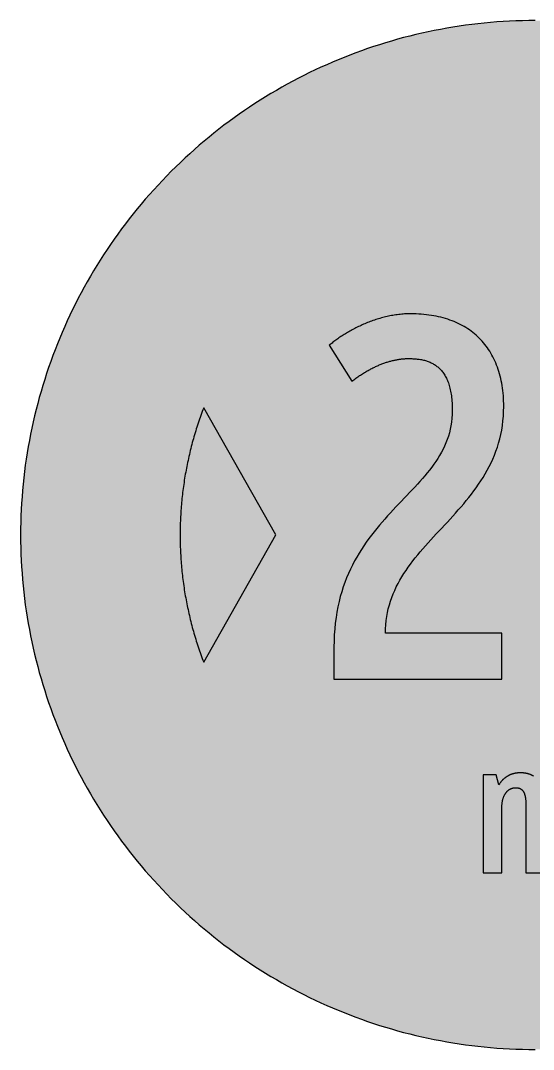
# Model space of a CAD drawing. Header units: millimetres. Extents: x 0 to 212, y 0 to 212.
# Drawn here: x 0.1 to 105.5, y 0.1 to 211.7 of the extents above; entities that cross this region are included whole.
import ezdxf

# ---------------------------------------------------------------- set-up
doc = ezdxf.new("R2010")
doc.units = ezdxf.units.MM

msp = doc.modelspace()

# ---------------------------------------------------------------- hatches: boundary and pattern name
for color, points in [(254, [(211.7189, 105.8869), (211.709, 107.2007), (211.6861, 108.5139), (211.6455, 109.8245), (211.5871, 111.1326), (211.5134, 112.4407), (211.4245, 113.7437), (211.3204, 115.0468), (211.201, 116.3447), (211.0638, 117.6426), (210.9114, 118.9355), (210.7413, 120.2258), (210.5584, 121.5136), (210.3577, 122.7988), (210.1418, 124.079), (209.9107, 125.3566), (209.6643, 126.6292), (209.4027, 127.8992), (209.1258, 129.1641), (208.8337, 130.4239), (208.5264, 131.6812), (208.2038, 132.936), (207.866, 134.1831), (207.5104, 135.4277), (207.1421, 136.6647), (206.7611, 137.8991), (206.3623, 139.1285), (205.9483, 140.3502), (205.5216, 141.5694), (205.0771, 142.781), (204.6199, 143.9901), (204.1474, 145.1915), (203.6623, 146.3853), (203.1619, 147.574), (202.6463, 148.7576), (202.1154, 149.9362), (201.5693, 151.1046), (201.0105, 152.2705), (200.439, 153.4262), (199.8523, 154.5768), (199.2503, 155.7198), (198.6356, 156.8577), (198.0057, 157.9855), (197.3605, 159.1081), (196.7052, 160.2232), (196.0321, 161.3281), (195.3489, 162.4279), (194.6504, 163.5176), (193.9366, 164.6022), (193.2102, 165.6766), (192.471, 166.7434), (191.7167, 167.8), (190.9521, 168.849), (190.1698, 169.8904), (189.3773, 170.9217), (188.5696, 171.9428), (187.7517, 172.9562), (186.9161, 173.9621), (186.0702, 174.9552), (185.2117, 175.9407), (184.338, 176.9161), (183.454, 177.8838), (182.5549, 178.8389), (181.643, 179.7837), (180.721, 180.7185), (179.7837, 181.643), (178.8389, 182.5549), (177.8838, 183.454), (176.9161, 184.338), (175.9407, 185.2117), (174.9552, 186.0702), (173.9621, 186.9161), (172.9562, 187.7492), (171.9428, 188.5696), (170.9217, 189.3773), (169.8904, 190.1698), (168.849, 190.9496), (167.8, 191.7167), (166.7408, 192.471), (165.6766, 193.2102), (164.6022, 193.9366), (163.5176, 194.6504), (162.4279, 195.3489), (161.3281, 196.0321), (160.2232, 196.7052), (159.1081, 197.3631), (157.9855, 198.0057), (156.8577, 198.6356), (155.7198, 199.2503), (154.5768, 199.8523), (153.4262, 200.439), (152.2705, 201.0131), (151.1046, 201.5719), (149.9362, 202.1154), (148.7576, 202.6463), (147.574, 203.1619), (146.3853, 203.6623), (145.1889, 204.15), (143.9875, 204.6199), (142.781, 205.0796), (141.5694, 205.5216), (140.3502, 205.9483), (139.1285, 206.3623), (137.8991, 206.7611), (136.6647, 207.1446), (135.4252, 207.5129), (134.1831, 207.866), (132.9334, 208.2038), (131.6812, 208.5264), (130.4239, 208.8337), (129.1641, 209.1284), (127.8966, 209.4052), (126.6292, 209.6668), (125.3541, 209.9132), (124.0765, 210.1444), (122.7963, 210.3603), (121.5136, 210.5584), (120.2258, 210.7438), (118.9355, 210.9114), (117.6401, 211.0638), (116.3447, 211.201), (115.0468, 211.3229), (113.7437, 211.4271), (112.4382, 211.516), (111.1326, 211.5896), (109.8245, 211.6455), (108.5113, 211.6861), (107.1982, 211.7115), (105.885, 211.7192), (104.5693, 211.7115), (103.2561, 211.6861), (101.9454, 211.6455), (100.6373, 211.5896), (99.3292, 211.516), (98.0262, 211.4271), (96.7232, 211.3229), (95.4253, 211.201), (94.1273, 211.0638), (92.8345, 210.9114), (91.5441, 210.7438), (90.2564, 210.5584), (88.9711, 210.3603), (87.691, 210.1444), (86.4133, 209.9132), (85.1408, 209.6668), (83.8708, 209.4052), (82.6059, 209.1284), (81.346, 208.8337), (80.0887, 208.5264), (78.834, 208.2038), (77.5868, 207.866), (76.3422, 207.5129), (75.1053, 207.1446), (73.8708, 206.7611), (72.6415, 206.3623), (71.4197, 205.9483), (70.2005, 205.5216), (68.9889, 205.0796), (67.7799, 204.6199), (66.5785, 204.15), (65.3847, 203.6623), (64.196, 203.1619), (63.0123, 202.6463), (61.8338, 202.1154), (60.6628, 201.5719), (59.4995, 201.0131), (58.3438, 200.439), (57.1932, 199.8523), (56.0502, 199.2503), (54.9123, 198.6356), (53.7845, 198.0057), (52.6618, 197.3631), (51.5468, 196.7052), (50.4419, 196.0321), (49.342, 195.3489), (48.2524, 194.6504), (47.1678, 193.9366), (46.0934, 193.2102), (45.0266, 192.471), (43.9699, 191.7167), (42.9209, 190.9496), (41.8795, 190.1698), (40.8483, 189.3773), (39.8272, 188.5696), (38.8137, 187.7492), (37.8079, 186.9161), (36.8148, 186.0702), (35.8292, 185.2117), (34.8539, 184.338), (33.8861, 183.454), (32.9311, 182.5549), (31.9862, 181.643), (31.049, 180.7185), (30.1269, 179.7837), (29.2151, 178.8389), (28.3159, 177.8838), (27.432, 176.9161), (26.5582, 175.9407), (25.6997, 174.9552), (24.8539, 173.9621), (24.0208, 172.9562), (23.2004, 171.9428), (22.3926, 170.9217), (21.6002, 169.8904), (20.8204, 168.849), (20.0533, 167.8), (19.2989, 166.7434), (18.5598, 165.6766), (17.8333, 164.6022), (17.1196, 163.5176), (16.4211, 162.4279), (15.7378, 161.3281), (15.0647, 160.2232), (14.4069, 159.1081), (13.7643, 157.9855), (13.1343, 156.8577), (12.5197, 155.7198), (11.9177, 154.5768), (11.3309, 153.4262), (10.7569, 152.2705), (10.1981, 151.1046), (9.6545, 149.9362), (9.1237, 148.7576), (8.6081, 147.574), (8.1077, 146.3853), (7.62, 145.1915), (7.1501, 143.9901), (6.6904, 142.781), (6.2484, 141.5694), (5.8217, 140.3502), (5.4077, 139.1285), (5.0089, 137.8991), (4.6253, 136.6647), (4.257, 135.4277), (3.904, 134.1831), (3.5662, 132.936), (3.2436, 131.6812), (2.9362, 130.4239), (2.6416, 129.1641), (2.3647, 127.8992), (2.1031, 126.6292), (1.8567, 125.3566), (1.6256, 124.079), (1.4097, 122.7988), (1.2116, 121.5136), (1.0262, 120.2258), (0.8585, 118.9355), (0.7061, 117.6426), (0.569, 116.3447), (0.447, 115.0468), (0.3429, 113.7437), (0.254, 112.4407), (0.1803, 111.1326), (0.1245, 109.8245), (0.0838, 108.5139), (0.0584, 107.2007), (0.0508, 105.885), (0.0584, 104.5718), (0.0838, 103.2586), (0.1245, 101.9454), (0.1803, 100.6373), (0.254, 99.3318), (0.3429, 98.0262), (0.447, 96.7232), (0.569, 95.4253), (0.7061, 94.1299), (0.8585, 92.8345), (1.0262, 91.5441), (1.2116, 90.2564), (1.4097, 88.9737), (1.6256, 87.6935), (1.8567, 86.4159), (2.1031, 85.1408), (2.3647, 83.8733), (2.6416, 82.6059), (2.9362, 81.346), (3.2436, 80.0887), (3.5662, 78.8365), (3.904, 77.5868), (4.257, 76.3448), (4.6253, 75.1053), (5.0089, 73.8708), (5.4077, 72.6415), (5.8217, 71.4197), (6.2484, 70.2005), (6.6904, 68.9889), (7.1501, 67.7824), (7.62, 66.581), (8.1077, 65.3847), (8.6081, 64.196), (9.1237, 63.0123), (9.6545, 61.8338), (10.1981, 60.6654), (10.7569, 59.4995), (11.3309, 58.3438), (11.9177, 57.1932), (12.5197, 56.0502), (13.1343, 54.9123), (13.7643, 53.7845), (14.4069, 52.6618), (15.0647, 51.5468), (15.7378, 50.4419), (16.4211, 49.342), (17.1196, 48.2524), (17.8333, 47.1678), (18.5598, 46.0934), (19.2989, 45.0291), (20.0533, 43.9699), (20.8204, 42.9209), (21.6002, 41.8795), (22.3926, 40.8483), (23.2004, 39.8272), (24.0208, 38.8137), (24.8539, 37.8079), (25.6997, 36.8148), (26.5582, 35.8292), (27.432, 34.8539), (28.3159, 33.8861), (29.2151, 32.9311), (30.1269, 31.9862), (31.049, 31.049), (31.9862, 30.1269), (32.9311, 29.2151), (33.8861, 28.3159), (34.8539, 27.432), (35.8292, 26.5582), (36.8148, 25.6997), (37.8079, 24.8539), (38.8137, 24.0182), (39.8272, 23.2004), (40.8483, 22.3926), (41.8795, 21.6002), (42.9209, 20.8178), (43.9699, 20.0533), (45.0266, 19.2989), (46.0934, 18.5598), (47.1678, 17.8333), (48.2524, 17.1196), (49.342, 16.4211), (50.4419, 15.7378), (51.5468, 15.0647), (52.6618, 14.4094), (53.7845, 13.7643), (54.9123, 13.1343), (56.0502, 12.5197), (57.1932, 11.9177), (58.3438, 11.3309), (59.4995, 10.7594), (60.6628, 10.2006), (61.8338, 9.6545), (63.0123, 9.1237), (64.196, 8.6081), (65.3847, 8.1077), (66.5785, 7.6225), (67.7799, 7.1501), (68.9889, 6.6929), (70.2005, 6.2484), (71.4197, 5.8217), (72.6415, 5.4077), (73.8708, 5.0089), (75.1053, 4.6279), (76.3422, 4.2596), (77.5868, 3.904), (78.834, 3.5662), (80.0887, 3.2436), (81.346, 2.9362), (82.6059, 2.6441), (83.8708, 2.3673), (85.1408, 2.1057), (86.4133, 1.8593), (87.691, 1.6281), (88.9711, 1.4122), (90.2564, 1.2116), (91.5441, 1.0287), (92.8345, 0.8585), (94.1273, 0.7061), (95.4253, 0.569), (96.7232, 0.4496), (98.0262, 0.3454), (99.3292, 0.2565), (100.6373, 0.1829), (101.9454, 0.1245), (103.2561, 0.0838), (104.5693, 0.061), (105.885, 0.0533), (107.1982, 0.061), (108.5113, 0.0838), (109.8245, 0.1245), (111.1326, 0.1829), (112.4382, 0.2565), (113.7437, 0.3454), (115.0468, 0.4496), (116.3447, 0.569), (117.6401, 0.7061), (118.9355, 0.8585), (120.2258, 1.0287), (121.5136, 1.2116), (122.7963, 1.4122), (124.0765, 1.6281), (125.3541, 1.8593), (126.6292, 2.1057), (127.8966, 2.3673), (129.1641, 2.6441), (130.4239, 2.9362), (131.6812, 3.2436), (132.9334, 3.5662), (134.1831, 3.904), (135.4252, 4.2596), (136.6647, 4.6279), (137.8991, 5.0089), (139.1285, 5.4077), (140.3502, 5.8217), (141.5694, 6.2484), (142.781, 6.6929), (143.9875, 7.1501), (145.1889, 7.6225), (146.3853, 8.1077), (147.574, 8.6081), (148.7576, 9.1237), (149.9362, 9.6545), (151.1046, 10.2006), (152.2705, 10.7594), (153.4262, 11.3309), (154.5768, 11.9177), (155.7198, 12.5197), (156.8577, 13.1343), (157.9855, 13.7643), (159.1081, 14.4094), (160.2232, 15.0647), (161.3281, 15.7378), (162.4279, 16.4211), (163.5176, 17.1196), (164.6022, 17.8333), (165.6766, 18.5598), (166.7408, 19.2989), (167.8, 20.0533), (168.849, 20.8178), (169.8904, 21.6002), (170.9217, 22.3926), (171.9428, 23.2004), (172.9562, 24.0182), (173.9621, 24.8539), (174.9552, 25.6997), (175.9407, 26.5582), (176.9161, 27.432), (177.8838, 28.3159), (178.8389, 29.2151), (179.7837, 30.1269), (180.721, 31.049), (181.643, 31.9862), (182.5549, 32.9311), (183.454, 33.8861), (184.338, 34.8539), (185.2117, 35.8292), (186.0702, 36.8148), (186.9161, 37.8079), (187.7517, 38.8137), (188.5696, 39.8272), (189.3773, 40.8483), (190.1698, 41.8795), (190.9521, 42.9209), (191.7167, 43.9699), (192.471, 45.0291), (193.2102, 46.0934), (193.9366, 47.1678), (194.6504, 48.2524), (195.3489, 49.342), (196.0321, 50.4419), (196.7052, 51.5468), (197.3605, 52.6618), (198.0057, 53.7845), (198.6356, 54.9123), (199.2503, 56.0502), (199.8523, 57.1932), (200.439, 58.3438), (201.0105, 59.4995), (201.5693, 60.6654), (202.1154, 61.8338), (202.6463, 63.0123), (203.1619, 64.196), (203.6623, 65.3847), (204.1474, 66.581), (204.6199, 67.7824), (205.0771, 68.9889), (205.5216, 70.2005), (205.9483, 71.4197), (206.3623, 72.6415), (206.7611, 73.8708), (207.1421, 75.1053), (207.5104, 76.3448), (207.866, 77.5868), (208.2038, 78.8365), (208.5264, 80.0887), (208.8337, 81.346), (209.1258, 82.6059), (209.4027, 83.8733), (209.6643, 85.1408), (209.9107, 86.4159), (210.1418, 87.6935), (210.3577, 88.9737), (210.5584, 90.2564), (210.7413, 91.5441), (210.9114, 92.8345), (211.0638, 94.1299), (211.201, 95.4253), (211.3204, 96.7232), (211.4245, 98.0262), (211.5134, 99.3318), (211.5871, 100.6373), (211.6455, 101.9454), (211.6861, 103.2586), (211.709, 104.5718), (211.7166, 105.885)]), (59, [(79.852, 142.1857), (80.0786, 142.1841), (80.3046, 142.179), (80.5307, 142.1714), (80.7542, 142.1613), (80.9752, 142.1486), (81.1962, 142.1333), (81.4172, 142.113), (81.6356, 142.0901), (81.8515, 142.0622), (82.0649, 142.0317), (82.2782, 141.9987), (82.489, 141.9606), (82.6973, 141.9174), (82.9031, 141.8717), (83.1063, 141.8209), (83.3095, 141.765), (83.5101, 141.7041), (83.7057, 141.6406), (83.9013, 141.5694), (84.0943, 141.4958), (84.2823, 141.417), (84.4702, 141.3307), (84.6557, 141.2418), (84.836, 141.1453), (85.0138, 141.0462), (85.1891, 140.9395), (85.3618, 140.8278), (85.532, 140.7084), (85.6971, 140.5839), (85.8596, 140.4544), (86.0171, 140.3172), (86.1746, 140.175), (86.3244, 140.0251), (86.4743, 139.8676), (86.6191, 139.7051), (86.7588, 139.5349), (86.8959, 139.3571), (87.0306, 139.1742), (87.1576, 138.9837), (87.2846, 138.7831), (87.4039, 138.5773), (87.5208, 138.364), (87.6325, 138.143), (87.7392, 137.9144), (87.8434, 137.6756), (87.9424, 137.4318), (88.0364, 137.1778), (88.1253, 136.9162), (88.2091, 136.6469), (88.2904, 136.3675), (88.3641, 136.0805), (88.4326, 135.7833), (88.4987, 135.4785), (88.5571, 135.1636), (88.6104, 134.841), (88.6587, 134.5057), (88.7019, 134.1653), (88.74, 133.8123), (88.773, 133.4516), (88.7984, 133.0808), (88.8187, 132.6998), (88.834, 132.3086), (88.8441, 131.9073), (88.8467, 131.4958), (88.8289, 130.6855), (88.7755, 129.8981), (88.6917, 129.1285), (88.5723, 128.3767), (88.425, 127.6426), (88.2447, 126.9238), (88.0364, 126.2202), (87.8002, 125.5319), (87.5386, 124.8562), (87.249, 124.1933), (86.9366, 123.5431), (86.6013, 122.903), (86.2406, 122.2731), (85.8622, 121.6533), (85.4608, 121.0412), (85.0443, 120.4366), (84.6074, 119.8372), (84.1527, 119.2454), (83.6854, 118.6561), (83.2002, 118.0719), (82.7049, 117.4928), (82.1944, 116.9137), (81.6737, 116.3345), (81.1454, 115.758), (80.6044, 115.1788), (80.0583, 114.5997), (79.5045, 114.0181), (78.9457, 113.4339), (78.3819, 112.8446), (77.8154, 112.2502), (77.2465, 111.6508), (76.675, 111.0437), (76.106, 110.429), (75.5371, 109.8067), (74.9681, 109.1743), (74.4068, 108.5317), (73.8454, 107.8789), (73.2917, 107.2134), (72.7456, 106.5352), (72.2071, 105.8443), (71.6763, 105.1382), (71.1556, 104.4143), (70.6476, 103.6777), (70.1497, 102.9208), (69.6671, 102.1461), (69.1972, 101.3536), (68.7451, 100.5408), (68.3082, 99.7077), (67.8891, 98.8517), (67.4903, 97.9729), (67.1093, 97.0712), (66.7512, 96.1441), (66.4159, 95.1941), (66.101, 94.2162), (65.8139, 93.2129), (65.5498, 92.1791), (65.3136, 91.12), (65.1078, 90.0278), (64.9275, 88.9076), (64.7776, 87.7545), (64.6608, 86.5708), (64.5744, 85.3516), (64.5236, 84.0994), (64.5058, 82.8142), (64.5061, 76.2536), (99.0064, 76.2536), (99.0064, 85.6724), (75.0895, 85.6724), (75.1053, 86.5581), (75.1586, 87.4268), (75.2424, 88.2777), (75.3618, 89.1108), (75.5117, 89.9262), (75.6895, 90.7237), (75.8977, 91.506), (76.134, 92.2731), (76.3981, 93.025), (76.6851, 93.7641), (76.9976, 94.4905), (77.3354, 95.2043), (77.6935, 95.9079), (78.072, 96.5987), (78.4733, 97.2769), (78.8924, 97.95), (79.3293, 98.6104), (79.7814, 99.2657), (80.2513, 99.9109), (80.7339, 100.551), (81.2317, 101.1834), (81.7397, 101.8108), (82.2604, 102.4331), (82.7913, 103.0529), (83.3298, 103.6676), (83.8759, 104.2797), (84.4296, 104.8893), (84.9884, 105.4989), (85.5523, 106.106), (86.1187, 106.7156), (86.6877, 107.3252), (87.2592, 107.9348), (87.8281, 108.5469), (88.3996, 109.1641), (88.966, 109.7813), (89.5299, 110.4036), (90.0887, 111.0336), (90.6424, 111.666), (91.1885, 112.3061), (91.727, 112.9513), (92.2579, 113.6066), (92.7786, 114.2695), (93.2866, 114.9401), (93.7844, 115.6208), (94.267, 116.3142), (94.7369, 117.0153), (95.189, 117.7315), (95.6259, 118.458), (96.045, 119.1971), (96.4463, 119.9515), (96.8248, 120.7186), (97.1829, 121.5034), (97.5208, 122.301), (97.8332, 123.1189), (98.1202, 123.952), (98.3844, 124.8029), (98.6206, 125.6716), (98.8289, 126.5631), (99.0067, 127.4724), (99.1565, 128.4021), (99.2734, 129.352), (99.3597, 130.3274), (99.4131, 131.3231), (99.4308, 132.3416), (99.4258, 132.9055), (99.408, 133.4592), (99.3826, 134.0053), (99.347, 134.5438), (99.3013, 135.0772), (99.2454, 135.6004), (99.1794, 136.1161), (99.1006, 136.6241), (99.0143, 137.127), (98.9178, 137.6197), (98.8111, 138.1049), (98.6968, 138.5799), (98.5698, 139.0498), (98.4352, 139.512), (98.2878, 139.9642), (98.1329, 140.4087), (97.9678, 140.8455), (97.7951, 141.2748), (97.6097, 141.6939), (97.4166, 142.1079), (97.2134, 142.5118), (97.0026, 142.9055), (96.7816, 143.2941), (96.5505, 143.6726), (96.3092, 144.0434), (96.0603, 144.4041), (95.8037, 144.7571), (95.5345, 145.1), (95.2576, 145.4379), (94.9731, 145.763), (94.6785, 146.083), (94.3762, 146.3929), (94.0638, 146.6926), (93.7438, 146.9847), (93.4136, 147.2667), (93.0758, 147.541), (92.7278, 147.8051), (92.3722, 148.0617), (92.009, 148.3081), (91.6356, 148.5468), (91.2546, 148.7754), (90.866, 148.9939), (90.4697, 149.2047), (90.0633, 149.4053), (89.6493, 149.5958), (89.2251, 149.7762), (88.7959, 149.9489), (88.3564, 150.1115), (87.9094, 150.2664), (87.4547, 150.4086), (86.9925, 150.5433), (86.5226, 150.6677), (86.0425, 150.782), (85.5574, 150.8887), (85.0621, 150.9827), (84.5617, 151.069), (84.0511, 151.1452), (83.533, 151.2087), (83.0097, 151.2646), (82.4763, 151.3103), (81.9379, 151.3459), (81.3892, 151.3713), (80.8355, 151.3865), (80.2742, 151.3916), (79.9668, 151.3891), (79.6595, 151.384), (79.3521, 151.3713), (79.0473, 151.3561), (78.74, 151.3332), (78.4352, 151.3078), (78.1304, 151.2799), (77.8281, 151.2443), (77.5233, 151.2062), (77.2211, 151.1656), (76.9214, 151.1198), (76.6191, 151.069), (76.3194, 151.0157), (76.0222, 150.9573), (75.725, 150.8963), (75.4278, 150.8303), (75.1332, 150.7617), (74.8386, 150.6906), (74.5465, 150.6144), (74.2544, 150.5356), (73.9648, 150.4518), (73.6752, 150.368), (73.3882, 150.2791), (73.1037, 150.1877), (72.8193, 150.0937), (72.5373, 149.9946), (72.2554, 149.8956), (71.9785, 149.7914), (71.6991, 149.6873), (71.4248, 149.5781), (71.1505, 149.4688), (70.8812, 149.3545), (70.612, 149.2402), (70.3428, 149.1234), (70.0786, 149.0015), (69.8144, 148.8821), (69.5554, 148.7576), (69.2963, 148.6306), (69.0397, 148.5036), (68.7857, 148.3741), (68.5343, 148.2446), (68.2854, 148.1099), (68.039, 147.9753), (67.7951, 147.8407), (67.5564, 147.7035), (67.3176, 147.5664), (67.0814, 147.4267), (66.8477, 147.2844), (66.6191, 147.1422), (66.3905, 147), (66.167, 146.8552), (65.946, 146.7104), (65.7301, 146.5656), (65.5142, 146.4183), (65.3034, 146.2735), (65.0951, 146.1262), (64.8894, 145.9763), (64.6887, 145.829), (64.4906, 145.6817), (64.295, 145.5318), (64.1045, 145.3845), (63.9166, 145.2347), (63.7311, 145.0848), (63.5508, 144.9375), (68.2103, 137.5294), (68.4073, 137.6807), (68.6054, 137.8306), (68.8035, 137.9779), (69.0016, 138.1201), (69.1998, 138.2624), (69.3953, 138.4021), (69.5935, 138.5367), (69.789, 138.6713), (69.9872, 138.8008), (70.1827, 138.9278), (70.3783, 139.0548), (70.5739, 139.1768), (70.7695, 139.2961), (70.9651, 139.413), (71.1581, 139.5273), (71.3537, 139.639), (71.5467, 139.7483), (71.7398, 139.8549), (71.9328, 139.9591), (72.1233, 140.0632), (72.3163, 140.1623), (72.5068, 140.2588), (72.6973, 140.3528), (72.8878, 140.4442), (73.0783, 140.5331), (73.2663, 140.6195), (73.4543, 140.7033), (73.6422, 140.7846), (73.8302, 140.8633), (74.0156, 140.9395), (74.201, 141.0157), (74.3864, 141.0868), (74.5719, 141.1554), (74.7547, 141.224), (74.9376, 141.2875), (75.1205, 141.351), (75.3008, 141.4094), (75.4837, 141.4678), (75.6615, 141.5237), (75.8419, 141.5771), (76.0197, 141.6279), (76.1975, 141.6761), (76.3727, 141.7218), (76.5505, 141.765), (76.7232, 141.8057), (76.8985, 141.8463), (77.0712, 141.8844), (77.2439, 141.9174), (77.4141, 141.9504), (77.5843, 141.9809), (77.7519, 142.0089), (77.9196, 142.0368), (78.0872, 142.0597), (78.2523, 142.0825), (78.4174, 142.1003), (78.5825, 142.1181), (78.7451, 142.1333), (78.9051, 142.1486), (79.0677, 142.1587), (79.2251, 142.1689), (79.3826, 142.1765), (79.5401, 142.1816), (79.695, 142.1841), (79.85, 142.1841)]), (59, [(52.572, 105.8869), (37.7112, 132.0557), (37.5615, 131.6634), (37.4142, 131.2697), (37.2694, 130.876), (37.1272, 130.4823), (36.9875, 130.0886), (36.8503, 129.6924), (36.7132, 129.2962), (36.5811, 128.8999), (36.449, 128.5011), (36.322, 128.1024), (36.195, 127.7036), (36.0705, 127.3048), (35.9512, 126.9035), (35.8318, 126.5022), (35.7149, 126.1008), (35.5981, 125.6995), (35.4863, 125.2982), (35.3771, 124.8943), (35.2704, 124.4905), (35.1638, 124.0866), (35.0622, 123.6802), (34.9606, 123.2764), (34.8615, 122.87), (34.765, 122.4636), (34.6735, 122.0546), (34.5821, 121.6482), (34.4932, 121.2393), (34.4043, 120.8303), (34.3205, 120.4214), (34.2392, 120.0125), (34.1605, 119.6035), (34.0817, 119.192), (34.0081, 118.7831), (33.9344, 118.3716), (33.8633, 117.9601), (33.7972, 117.5461), (33.7312, 117.1346), (33.6677, 116.7206), (33.6067, 116.3091), (33.5483, 115.8951), (33.4924, 115.4811), (33.4391, 115.0671), (33.3883, 114.6531), (33.3375, 114.2365), (33.2918, 113.8225), (33.2486, 113.4059), (33.2054, 112.9894), (33.1673, 112.5753), (33.1292, 112.1588), (33.0937, 111.7422), (33.0632, 111.3231), (33.0327, 110.9066), (33.0048, 110.49), (32.9794, 110.0709), (32.9565, 109.6543), (32.9362, 109.2352), (32.9184, 108.8187), (32.9032, 108.3996), (32.8905, 107.9805), (32.8778, 107.5614), (32.8701, 107.1423), (32.8651, 106.7232), (32.86, 106.3041), (32.86, 105.885), (32.86, 105.4659), (32.8651, 105.0468), (32.8701, 104.6277), (32.8778, 104.2086), (32.8905, 103.7895), (32.9032, 103.3704), (32.9184, 102.9538), (32.9362, 102.5347), (32.9565, 102.1156), (32.9794, 101.6991), (33.0048, 101.28), (33.0327, 100.8634), (33.0632, 100.4468), (33.0937, 100.0303), (33.1292, 99.6137), (33.1673, 99.1972), (33.2054, 98.7806), (33.2486, 98.364), (33.2918, 97.9475), (33.3375, 97.5335), (33.3883, 97.1194), (33.4391, 96.7029), (33.4924, 96.2889), (33.5483, 95.8748), (33.6067, 95.4608), (33.6677, 95.0493), (33.7312, 94.6353), (33.7972, 94.2238), (33.8633, 93.8098), (33.9344, 93.3983), (34.0081, 92.9869), (34.0817, 92.5779), (34.1605, 92.1664), (34.2392, 91.7575), (34.3205, 91.346), (34.4043, 90.9371), (34.4932, 90.5307), (34.5821, 90.1217), (34.6735, 89.7128), (34.765, 89.3064), (34.8615, 88.9), (34.9606, 88.4936), (35.0622, 88.0897), (35.1638, 87.6833), (35.2704, 87.2795), (35.3771, 86.8756), (35.4863, 86.4718), (35.5981, 86.0704), (35.7149, 85.6666), (35.8318, 85.2653), (35.9512, 84.8665), (36.0705, 84.4652), (36.195, 84.0664), (36.322, 83.6676), (36.449, 83.2688), (36.5811, 82.87), (36.7132, 82.4738), (36.8503, 82.0776), (36.9875, 81.6813), (37.1272, 81.2876), (37.2694, 80.8939), (37.4142, 80.5002), (37.5615, 80.1065), (37.7088, 79.7154)]), (59, [(107.7874, 36.3897), (107.7874, 49.6986), (107.7874, 49.8526), (107.79, 50.0024), (107.7976, 50.1498), (107.8052, 50.2945), (107.8154, 50.4342), (107.8281, 50.5714), (107.8408, 50.706), (107.8586, 50.8356), (107.8763, 50.9626), (107.8967, 51.087), (107.9195, 51.2064), (107.9449, 51.3232), (107.9703, 51.4375), (107.9983, 51.5493), (108.0287, 51.656), (108.0592, 51.7601), (108.0922, 51.8617), (108.1253, 51.9608), (108.1634, 52.0548), (108.1989, 52.1487), (108.2396, 52.2376), (108.2777, 52.324), (108.3208, 52.4104), (108.364, 52.4916), (108.4072, 52.5678), (108.4529, 52.644), (108.4986, 52.7177), (108.5469, 52.7888), (108.5952, 52.8574), (108.646, 52.9209), (108.6942, 52.9844), (108.7476, 53.0454), (108.7984, 53.1038), (108.8517, 53.1597), (108.905, 53.2105), (108.9609, 53.2613), (109.0168, 53.3121), (109.0727, 53.3578), (109.1286, 53.401), (109.1844, 53.4441), (109.2429, 53.4822), (109.2987, 53.5203), (109.3572, 53.5559), (109.4156, 53.5889), (109.4765, 53.6219), (109.535, 53.6499), (109.5934, 53.6778), (109.6518, 53.7032), (109.7128, 53.7286), (109.7712, 53.7489), (109.8321, 53.7693), (109.8906, 53.7896), (109.949, 53.8048), (110.0099, 53.8201), (110.0684, 53.8353), (110.1268, 53.8455), (110.1852, 53.8556), (110.2436, 53.8658), (110.2995, 53.8734), (110.3579, 53.8785), (110.4138, 53.8836), (110.4697, 53.8861), (110.5256, 53.8886), (110.5814, 53.8886), (110.6475, 53.8886), (110.7135, 53.8861), (110.777, 53.8836), (110.8431, 53.881), (110.904, 53.8759), (110.965, 53.8683), (111.0259, 53.8607), (111.0869, 53.8531), (111.1453, 53.8429), (111.2037, 53.8302), (111.2596, 53.8175), (111.3155, 53.8023), (111.3688, 53.787), (111.4222, 53.7693), (111.4755, 53.7489), (111.5263, 53.7286), (111.5771, 53.7058), (111.6254, 53.6829), (111.6736, 53.6575), (111.7219, 53.6296), (111.7676, 53.6016), (111.8133, 53.5686), (111.8565, 53.5381), (111.8997, 53.5026), (111.9403, 53.467), (111.9835, 53.4289), (112.0216, 53.3883), (112.0597, 53.3451), (112.0978, 53.3019), (112.1359, 53.2562), (112.1715, 53.2079), (112.207, 53.1571), (112.2401, 53.1038), (112.2731, 53.0504), (112.3036, 52.992), (112.334, 52.9336), (112.362, 52.8726), (112.3925, 52.8091), (112.4179, 52.7431), (112.4458, 52.6745), (112.4712, 52.6034), (112.4941, 52.5323), (112.5169, 52.4561), (112.5398, 52.3773), (112.5601, 52.2961), (112.5804, 52.2148), (112.5982, 52.1284), (112.616, 52.0395), (112.6338, 51.9481), (112.649, 51.8541), (112.6642, 51.7576), (112.6769, 51.6585), (112.6896, 51.5569), (112.6998, 51.4528), (112.71, 51.3436), (112.7201, 51.2343), (112.7277, 51.12), (112.7354, 51.0032), (112.7404, 50.8838), (112.7455, 50.7619), (112.7481, 50.6374), (112.7506, 50.5079), (112.7531, 50.3758), (112.7531, 50.2412), (112.7552, 36.3897), (116.5571, 36.3897), (116.5571, 50.4373), (116.5555, 50.6476), (116.5504, 50.8533), (116.5454, 51.0565), (116.5377, 51.2572), (116.5276, 51.4528), (116.5174, 51.6458), (116.5022, 51.8338), (116.4844, 52.0192), (116.4666, 52.1995), (116.4463, 52.3773), (116.4234, 52.5526), (116.3955, 52.7228), (116.3676, 52.8904), (116.3371, 53.053), (116.3066, 53.213), (116.271, 53.3705), (116.2329, 53.5229), (116.1923, 53.6702), (116.1517, 53.8175), (116.1059, 53.9598), (116.0602, 54.0969), (116.0094, 54.2341), (115.9586, 54.3636), (115.9027, 54.4932), (115.8469, 54.6176), (115.7859, 54.7395), (115.7249, 54.8564), (115.6614, 54.9732), (115.5929, 55.0824), (115.5243, 55.1917), (115.4532, 55.2958), (115.377, 55.3974), (115.3008, 55.4939), (115.2195, 55.5904), (115.1382, 55.6819), (115.0518, 55.7682), (114.9655, 55.8546), (114.874, 55.9359), (114.7826, 56.0146), (114.6861, 56.0883), (114.587, 56.1594), (114.4854, 56.228), (114.3838, 56.294), (114.2771, 56.3575), (114.1679, 56.4159), (114.0536, 56.4718), (113.9393, 56.5252), (113.8225, 56.5734), (113.7031, 56.6217), (113.5786, 56.6649), (113.4516, 56.703), (113.3246, 56.7411), (113.1926, 56.7766), (113.0579, 56.8071), (112.9208, 56.835), (112.7785, 56.8604), (112.6363, 56.8833), (112.489, 56.9011), (112.3417, 56.9163), (112.1893, 56.9316), (112.0343, 56.9417), (111.8768, 56.9493), (111.7143, 56.9519), (111.5517, 56.9544), (111.4654, 56.9544), (111.3815, 56.9519), (111.2952, 56.9493), (111.2114, 56.9443), (111.1275, 56.9392), (111.0437, 56.9341), (110.9599, 56.9265), (110.8786, 56.9189), (110.7948, 56.9087), (110.7135, 56.8985), (110.6322, 56.8884), (110.551, 56.8757), (110.4697, 56.8604), (110.3909, 56.8452), (110.3097, 56.83), (110.2309, 56.8122), (110.1522, 56.7944), (110.0734, 56.7741), (109.9947, 56.7538), (109.9185, 56.7309), (109.8398, 56.708), (109.7636, 56.6852), (109.6874, 56.6598), (109.6112, 56.6318), (109.535, 56.6039), (109.4613, 56.576), (109.3876, 56.5455), (109.314, 56.515), (109.2403, 56.482), (109.1667, 56.449), (109.0955, 56.4134), (109.0244, 56.3778), (108.9533, 56.3397), (108.8822, 56.3016), (108.8111, 56.261), (108.7425, 56.2204), (108.6739, 56.1772), (108.6053, 56.134), (108.5367, 56.0883), (108.4707, 56.0426), (108.4047, 55.9943), (108.3386, 55.946), (108.2726, 55.8978), (108.2065, 55.8444), (108.143, 55.7936), (108.0795, 55.7403), (108.016, 55.6844), (107.9551, 55.6285), (107.8916, 55.5701), (107.8306, 55.5117), (107.7722, 55.4507), (107.7112, 55.3898), (107.6528, 55.3263), (107.5944, 55.2628), (107.536, 55.1967), (107.4801, 55.1307), (107.4242, 55.0621), (107.3683, 54.9935), (107.3125, 54.9224), (107.2591, 54.8513), (107.2058, 54.7776), (107.1524, 54.7014), (107.0991, 54.6252), (107.0483, 54.549), (107.0102, 54.6227), (106.9696, 54.6989), (106.9315, 54.7726), (106.8883, 54.8437), (106.8476, 54.9148), (106.8045, 54.9834), (106.7613, 55.052), (106.7156, 55.1205), (106.6698, 55.1866), (106.6241, 55.2501), (106.5759, 55.3136), (106.5301, 55.3745), (106.4793, 55.4355), (106.4311, 55.4965), (106.3803, 55.5549), (106.3295, 55.6108), (106.2761, 55.6666), (106.2228, 55.7225), (106.1695, 55.7759), (106.1136, 55.8292), (106.0577, 55.88), (106.0018, 55.9283), (105.9434, 55.9791), (105.885, 56.0248), (105.8266, 56.073), (105.7656, 56.1162), (105.7046, 56.1619), (105.6411, 56.2026), (105.5802, 56.2458), (105.5167, 56.2864), (105.4506, 56.3245), (105.3846, 56.3626), (105.3186, 56.3982), (105.2525, 56.4337), (105.1839, 56.4693), (105.1154, 56.5023), (105.0442, 56.5328), (104.9731, 56.5658), (104.902, 56.5937), (104.8309, 56.6217), (104.7572, 56.6496), (104.681, 56.675), (104.6074, 56.7004), (104.5312, 56.7233), (104.4524, 56.7461), (104.3762, 56.769), (104.2975, 56.7893), (104.2162, 56.8071), (104.1375, 56.8249), (104.0562, 56.8427), (103.9724, 56.8579), (103.8885, 56.8706), (103.8047, 56.8858), (103.7209, 56.896), (103.6345, 56.9087), (103.5482, 56.9163), (103.4593, 56.9265), (103.3704, 56.9341), (103.2815, 56.9392), (103.19, 56.9443), (103.0986, 56.9493), (103.0072, 56.9519), (102.9132, 56.9544), (102.8192, 56.9544), (102.7405, 56.9544), (102.6592, 56.9519), (102.5804, 56.9493), (102.5017, 56.9468), (102.4204, 56.9417), (102.3417, 56.9341), (102.2629, 56.929), (102.1842, 56.9214), (102.1055, 56.9112), (102.0267, 56.9011), (101.948, 56.8909), (101.8718, 56.8782), (101.793, 56.8655), (101.7143, 56.8503), (101.6381, 56.835), (101.5619, 56.8173), (101.4857, 56.7995), (101.4095, 56.7792), (101.3333, 56.7588), (101.2571, 56.7385), (101.1809, 56.7157), (101.1072, 56.6903), (101.031, 56.6649), (100.9574, 56.6395), (100.8837, 56.6115), (100.8101, 56.5836), (100.7389, 56.5531), (100.6653, 56.5201), (100.5942, 56.4871), (100.5205, 56.454), (100.4494, 56.4185), (100.3808, 56.3829), (100.3097, 56.3448), (100.2386, 56.3042), (100.17, 56.2635), (100.1014, 56.2229), (100.0328, 56.1797), (99.9668, 56.134), (99.8982, 56.0883), (99.8322, 56.0426), (99.7661, 55.9918), (99.7001, 55.9435), (99.6366, 55.8902), (99.5731, 55.8394), (99.5096, 55.7835), (99.4461, 55.7276), (99.3826, 55.6717), (99.3216, 55.6133), (99.2607, 55.5523), (99.1997, 55.4914), (99.1413, 55.4279), (99.0829, 55.3644), (99.0244, 55.2983), (98.966, 55.2298), (98.9101, 55.1612), (98.8543, 55.0901), (98.7984, 55.0189), (98.745, 54.9453), (98.6917, 54.8691), (98.6384, 54.7929), (98.585, 54.7141), (98.5342, 54.6354), (98.4834, 54.5541), (98.4352, 54.4703), (97.8531, 56.5683), (95.214, 56.5683), (95.214, 36.3897), (99.0177, 36.3897), (99.0177, 49.4672), (99.0168, 49.6291), (99.0219, 49.7891), (99.027, 49.944), (99.0346, 50.0964), (99.0448, 50.2463), (99.0575, 50.3911), (99.0727, 50.5308), (99.0905, 50.6705), (99.1083, 50.8025), (99.1311, 50.9346), (99.154, 51.0616), (99.1768, 51.1861), (99.2048, 51.3055), (99.2327, 51.4223), (99.2632, 51.5366), (99.2937, 51.6458), (99.3292, 51.7525), (99.3623, 51.8566), (99.4004, 51.9582), (99.4385, 52.0573), (99.4766, 52.1513), (99.5172, 52.2427), (99.5604, 52.3316), (99.6036, 52.418), (99.6493, 52.4993), (99.695, 52.5805), (99.7407, 52.6567), (99.789, 52.7304), (99.8372, 52.8041), (99.888, 52.8726), (99.9388, 52.9387), (99.9922, 53.0022), (100.043, 53.0631), (100.0963, 53.1216), (100.1522, 53.1774), (100.2055, 53.2308), (100.2614, 53.2816), (100.3173, 53.3298), (100.3757, 53.3756), (100.4316, 53.4213), (100.49, 53.4619), (100.5459, 53.5026), (100.6043, 53.5381), (100.6627, 53.5737), (100.7212, 53.6067), (100.7821, 53.6397), (100.8405, 53.6677), (100.899, 53.6956), (100.9574, 53.721), (101.0158, 53.7439), (101.0768, 53.7642), (101.1352, 53.7845), (101.1936, 53.8023), (101.252, 53.8175), (101.3079, 53.8328), (101.3663, 53.8429), (101.4247, 53.8556), (101.4806, 53.8632), (101.5365, 53.8734), (101.5924, 53.8785), (101.6483, 53.8836), (101.7016, 53.8861), (101.7575, 53.8886), (101.8108, 53.8886), (101.8769, 53.8886), (101.9429, 53.8861), (102.0064, 53.8836), (102.0699, 53.881), (102.1334, 53.8759), (102.1944, 53.8683), (102.2553, 53.8607), (102.3163, 53.8531), (102.3747, 53.8429), (102.4306, 53.8302), (102.489, 53.8175), (102.5423, 53.8023), (102.5982, 53.787), (102.6516, 53.7693), (102.7049, 53.7489), (102.7557, 53.7286), (102.8065, 53.7058), (102.8548, 53.6829), (102.903, 53.6575), (102.9513, 53.6296), (102.997, 53.6016), (103.0427, 53.5686), (103.0859, 53.5381), (103.1291, 53.5026), (103.1697, 53.467), (103.2129, 53.4289), (103.251, 53.3883), (103.2916, 53.3451), (103.3272, 53.3019), (103.3653, 53.2562), (103.4009, 53.2079), (103.4364, 53.1571), (103.4694, 53.1038), (103.5025, 53.0504), (103.5329, 52.992), (103.5634, 52.9336), (103.5939, 52.8726), (103.6218, 52.8091), (103.6498, 52.7431), (103.6752, 52.6745), (103.7006, 52.6034), (103.7234, 52.5323), (103.7463, 52.4561), (103.7692, 52.3773), (103.7895, 52.2961), (103.8098, 52.2148), (103.8276, 52.1284), (103.8454, 52.0395), (103.8631, 51.9481), (103.8784, 51.8541), (103.8936, 51.7576), (103.9063, 51.6585), (103.919, 51.5569), (103.9292, 51.4528), (103.9393, 51.3436), (103.9495, 51.2343), (103.9571, 51.12), (103.9647, 51.0032), (103.9698, 50.8838), (103.9749, 50.7619), (103.98, 50.6374), (103.9825, 50.5079), (103.9825, 50.3758), (103.9851, 50.2412), (103.9855, 36.3897)])]:
    msp.add_hatch(color=color).paths.add_polyline_path(points)

# ---------------------------------------------------------------- linework, layer by layer
at = {"color": 254}
msp.add_lwpolyline([(105.885, 211.7192), (104.5693, 211.7115), (103.2561, 211.6861), (101.9454, 211.6455), (100.6373, 211.5896), (99.3292, 211.516), (98.0262, 211.4271), (96.7232, 211.3229), (95.4253, 211.201), (94.1273, 211.0638), (92.8345, 210.9114), (91.5441, 210.7438), (90.2564, 210.5584), (88.9711, 210.3603), (87.691, 210.1444), (86.4133, 209.9132), (85.1408, 209.6668), (83.8708, 209.4052), (82.6059, 209.1284), (81.346, 208.8337), (80.0887, 208.5264), (78.834, 208.2038), (77.5868, 207.866), (76.3422, 207.5129), (75.1053, 207.1446), (73.8708, 206.7611), (72.6415, 206.3623), (71.4197, 205.9483), (70.2005, 205.5216), (68.9889, 205.0796), (67.7799, 204.6199), (66.5785, 204.15), (65.3847, 203.6623), (64.196, 203.1619), (63.0123, 202.6463), (61.8338, 202.1154), (60.6628, 201.5719), (59.4995, 201.0131), (58.3438, 200.439), (57.1932, 199.8523), (56.0502, 199.2503), (54.9123, 198.6356), (53.7845, 198.0057), (52.6618, 197.3631), (51.5468, 196.7052), (50.4419, 196.0321), (49.342, 195.3489), (48.2524, 194.6504), (47.1678, 193.9366), (46.0934, 193.2102), (45.0266, 192.471), (43.9699, 191.7167), (42.9209, 190.9496), (41.8795, 190.1698), (40.8483, 189.3773), (39.8272, 188.5696), (38.8137, 187.7492), (37.8079, 186.9161), (36.8148, 186.0702), (35.8292, 185.2117), (34.8539, 184.338), (33.8861, 183.454), (32.9311, 182.5549), (31.9862, 181.643), (31.049, 180.7185), (30.1269, 179.7837), (29.2151, 178.8389), (28.3159, 177.8838), (27.432, 176.9161), (26.5582, 175.9407), (25.6997, 174.9552), (24.8539, 173.9621), (24.0208, 172.9562), (23.2004, 171.9428), (22.3926, 170.9217), (21.6002, 169.8904), (20.8204, 168.849), (20.0533, 167.8), (19.2989, 166.7434), (18.5598, 165.6766), (17.8333, 164.6022), (17.1196, 163.5176), (16.4211, 162.4279), (15.7378, 161.3281), (15.0647, 160.2232), (14.4069, 159.1081), (13.7643, 157.9855), (13.1343, 156.8577), (12.5197, 155.7198), (11.9177, 154.5768), (11.3309, 153.4262), (10.7569, 152.2705), (10.1981, 151.1046), (9.6545, 149.9362), (9.1237, 148.7576), (8.6081, 147.574), (8.1077, 146.3853), (7.62, 145.1915), (7.1501, 143.9901), (6.6904, 142.781), (6.2484, 141.5694), (5.8217, 140.3502), (5.4077, 139.1285), (5.0089, 137.8991), (4.6253, 136.6647), (4.257, 135.4277), (3.904, 134.1831), (3.5662, 132.936), (3.2436, 131.6812), (2.9362, 130.4239), (2.6416, 129.1641), (2.3647, 127.8992), (2.1031, 126.6292), (1.8567, 125.3566), (1.6256, 124.079), (1.4097, 122.7988), (1.2116, 121.5136), (1.0262, 120.2258), (0.8585, 118.9355), (0.7061, 117.6426), (0.569, 116.3447), (0.447, 115.0468), (0.3429, 113.7437), (0.254, 112.4407), (0.1803, 111.1326), (0.1245, 109.8245), (0.0838, 108.5139), (0.0584, 107.2007), (0.0508, 105.885), (0.0584, 104.5718), (0.0838, 103.2586), (0.1245, 101.9454), (0.1803, 100.6373), (0.254, 99.3318), (0.3429, 98.0262), (0.447, 96.7232), (0.569, 95.4253), (0.7061, 94.1299), (0.8585, 92.8345), (1.0262, 91.5441), (1.2116, 90.2564), (1.4097, 88.9737), (1.6256, 87.6935), (1.8567, 86.4159), (2.1031, 85.1408), (2.3647, 83.8733), (2.6416, 82.6059), (2.9362, 81.346), (3.2436, 80.0887), (3.5662, 78.8365), (3.904, 77.5868), (4.257, 76.3448), (4.6253, 75.1053), (5.0089, 73.8708), (5.4077, 72.6415), (5.8217, 71.4197), (6.2484, 70.2005), (6.6904, 68.9889), (7.1501, 67.7824), (7.62, 66.581), (8.1077, 65.3847), (8.6081, 64.196), (9.1237, 63.0123), (9.6545, 61.8338), (10.1981, 60.6654), (10.7569, 59.4995), (11.3309, 58.3438), (11.9177, 57.1932), (12.5197, 56.0502), (13.1343, 54.9123), (13.7643, 53.7845), (14.4069, 52.6618), (15.0647, 51.5468), (15.7378, 50.4419), (16.4211, 49.342), (17.1196, 48.2524), (17.8333, 47.1678), (18.5598, 46.0934), (19.2989, 45.0291), (20.0533, 43.9699), (20.8204, 42.9209), (21.6002, 41.8795), (22.3926, 40.8483), (23.2004, 39.8272), (24.0208, 38.8137), (24.8539, 37.8079), (25.6997, 36.8148), (26.5582, 35.8292), (27.432, 34.8539), (28.3159, 33.8861), (29.2151, 32.9311), (30.1269, 31.9862), (31.049, 31.049), (31.9862, 30.1269), (32.9311, 29.2151), (33.8861, 28.3159), (34.8539, 27.432), (35.8292, 26.5582), (36.8148, 25.6997), (37.8079, 24.8539), (38.8137, 24.0182), (39.8272, 23.2004), (40.8483, 22.3926), (41.8795, 21.6002), (42.9209, 20.8178), (43.9699, 20.0533), (45.0266, 19.2989), (46.0934, 18.5598), (47.1678, 17.8333), (48.2524, 17.1196), (49.342, 16.4211), (50.4419, 15.7378), (51.5468, 15.0647), (52.6618, 14.4094), (53.7845, 13.7643), (54.9123, 13.1343), (56.0502, 12.5197), (57.1932, 11.9177), (58.3438, 11.3309), (59.4995, 10.7594), (60.6628, 10.2006), (61.8338, 9.6545), (63.0123, 9.1237), (64.196, 8.6081), (65.3847, 8.1077), (66.5785, 7.6225), (67.7799, 7.1501), (68.9889, 6.6929), (70.2005, 6.2484), (71.4197, 5.8217), (72.6415, 5.4077), (73.8708, 5.0089), (75.1053, 4.6279), (76.3422, 4.2596), (77.5868, 3.904), (78.834, 3.5662), (80.0887, 3.2436), (81.346, 2.9362), (82.6059, 2.6441), (83.8708, 2.3673), (85.1408, 2.1057), (86.4133, 1.8593), (87.691, 1.6281), (88.9711, 1.4122), (90.2564, 1.2116), (91.5441, 1.0287), (92.8345, 0.8585), (94.1273, 0.7061), (95.4253, 0.569), (96.7232, 0.4496), (98.0262, 0.3454), (99.3292, 0.2565), (100.6373, 0.1829), (101.9454, 0.1245), (103.2561, 0.0838), (104.5693, 0.061), (105.885, 0.0533)], dxfattribs=at)
at = {"color": 59}
for points in [[(79.852, 142.1857), (80.0786, 142.1841), (80.3046, 142.179), (80.5307, 142.1714), (80.7542, 142.1613), (80.9752, 142.1486), (81.1962, 142.1333), (81.4172, 142.113), (81.6356, 142.0901), (81.8515, 142.0622), (82.0649, 142.0317), (82.2782, 141.9987), (82.489, 141.9606), (82.6973, 141.9174), (82.9031, 141.8717), (83.1063, 141.8209), (83.3095, 141.765), (83.5101, 141.7041), (83.7057, 141.6406), (83.9013, 141.5694), (84.0943, 141.4958), (84.2823, 141.417), (84.4702, 141.3307), (84.6557, 141.2418), (84.836, 141.1453), (85.0138, 141.0462), (85.1891, 140.9395), (85.3618, 140.8278), (85.532, 140.7084), (85.6971, 140.5839), (85.8596, 140.4544), (86.0171, 140.3172), (86.1746, 140.175), (86.3244, 140.0251), (86.4743, 139.8676), (86.6191, 139.7051), (86.7588, 139.5349), (86.8959, 139.3571), (87.0306, 139.1742), (87.1576, 138.9837), (87.2846, 138.7831), (87.4039, 138.5773), (87.5208, 138.364), (87.6325, 138.143), (87.7392, 137.9144), (87.8434, 137.6756), (87.9424, 137.4318), (88.0364, 137.1778), (88.1253, 136.9162), (88.2091, 136.6469), (88.2904, 136.3675), (88.3641, 136.0805), (88.4326, 135.7833), (88.4987, 135.4785), (88.5571, 135.1636), (88.6104, 134.841), (88.6587, 134.5057), (88.7019, 134.1653), (88.74, 133.8123), (88.773, 133.4516), (88.7984, 133.0808), (88.8187, 132.6998), (88.834, 132.3086), (88.8441, 131.9073), (88.8467, 131.4958), (88.8289, 130.6855), (88.7755, 129.8981), (88.6917, 129.1285), (88.5723, 128.3767), (88.425, 127.6426), (88.2447, 126.9238), (88.0364, 126.2202), (87.8002, 125.5319), (87.5386, 124.8562), (87.249, 124.1933), (86.9366, 123.5431), (86.6013, 122.903), (86.2406, 122.2731), (85.8622, 121.6533), (85.4608, 121.0412), (85.0443, 120.4366), (84.6074, 119.8372), (84.1527, 119.2454), (83.6854, 118.6561), (83.2002, 118.0719), (82.7049, 117.4928), (82.1944, 116.9137), (81.6737, 116.3345), (81.1454, 115.758), (80.6044, 115.1788), (80.0583, 114.5997), (79.5045, 114.0181), (78.9457, 113.4339), (78.3819, 112.8446), (77.8154, 112.2502), (77.2465, 111.6508), (76.675, 111.0437), (76.106, 110.429), (75.5371, 109.8067), (74.9681, 109.1743), (74.4068, 108.5317), (73.8454, 107.8789), (73.2917, 107.2134), (72.7456, 106.5352), (72.2071, 105.8443), (71.6763, 105.1382), (71.1556, 104.4143), (70.6476, 103.6777), (70.1497, 102.9208), (69.6671, 102.1461), (69.1972, 101.3536), (68.7451, 100.5408), (68.3082, 99.7077), (67.8891, 98.8517), (67.4903, 97.9729), (67.1093, 97.0712), (66.7512, 96.1441), (66.4159, 95.1941), (66.101, 94.2162), (65.8139, 93.2129), (65.5498, 92.1791), (65.3136, 91.12), (65.1078, 90.0278), (64.9275, 88.9076), (64.7776, 87.7545), (64.6608, 86.5708), (64.5744, 85.3516), (64.5236, 84.0994), (64.5058, 82.8142), (64.5061, 76.2536), (99.0064, 76.2536), (99.0064, 85.6724), (75.0895, 85.6724), (75.1053, 86.5581), (75.1586, 87.4268), (75.2424, 88.2777), (75.3618, 89.1108), (75.5117, 89.9262), (75.6895, 90.7237), (75.8977, 91.506), (76.134, 92.2731), (76.3981, 93.025), (76.6851, 93.7641), (76.9976, 94.4905), (77.3354, 95.2043), (77.6935, 95.9079), (78.072, 96.5987), (78.4733, 97.2769), (78.8924, 97.95), (79.3293, 98.6104), (79.7814, 99.2657), (80.2513, 99.9109), (80.7339, 100.551), (81.2317, 101.1834), (81.7397, 101.8108), (82.2604, 102.4331), (82.7913, 103.0529), (83.3298, 103.6676), (83.8759, 104.2797), (84.4296, 104.8893), (84.9884, 105.4989), (85.5523, 106.106), (86.1187, 106.7156), (86.6877, 107.3252), (87.2592, 107.9348), (87.8281, 108.5469), (88.3996, 109.1641), (88.966, 109.7813), (89.5299, 110.4036), (90.0887, 111.0336), (90.6424, 111.666), (91.1885, 112.3061), (91.727, 112.9513), (92.2579, 113.6066), (92.7786, 114.2695), (93.2866, 114.9401), (93.7844, 115.6208), (94.267, 116.3142), (94.7369, 117.0153), (95.189, 117.7315), (95.6259, 118.458), (96.045, 119.1971), (96.4463, 119.9515), (96.8248, 120.7186), (97.1829, 121.5034), (97.5208, 122.301), (97.8332, 123.1189), (98.1202, 123.952), (98.3844, 124.8029), (98.6206, 125.6716), (98.8289, 126.5631), (99.0067, 127.4724), (99.1565, 128.4021), (99.2734, 129.352), (99.3597, 130.3274), (99.4131, 131.3231), (99.4308, 132.3416), (99.4258, 132.9055), (99.408, 133.4592), (99.3826, 134.0053), (99.347, 134.5438), (99.3013, 135.0772), (99.2454, 135.6004), (99.1794, 136.1161), (99.1006, 136.6241), (99.0143, 137.127), (98.9178, 137.6197), (98.8111, 138.1049), (98.6968, 138.5799), (98.5698, 139.0498), (98.4352, 139.512), (98.2878, 139.9642), (98.1329, 140.4087), (97.9678, 140.8455), (97.7951, 141.2748), (97.6097, 141.6939), (97.4166, 142.1079), (97.2134, 142.5118), (97.0026, 142.9055), (96.7816, 143.2941), (96.5505, 143.6726), (96.3092, 144.0434), (96.0603, 144.4041), (95.8037, 144.7571), (95.5345, 145.1), (95.2576, 145.4379), (94.9731, 145.763), (94.6785, 146.083), (94.3762, 146.3929), (94.0638, 146.6926), (93.7438, 146.9847), (93.4136, 147.2667), (93.0758, 147.541), (92.7278, 147.8051), (92.3722, 148.0617), (92.009, 148.3081), (91.6356, 148.5468), (91.2546, 148.7754), (90.866, 148.9939), (90.4697, 149.2047), (90.0633, 149.4053), (89.6493, 149.5958), (89.2251, 149.7762), (88.7959, 149.9489), (88.3564, 150.1115), (87.9094, 150.2664), (87.4547, 150.4086), (86.9925, 150.5433), (86.5226, 150.6677), (86.0425, 150.782), (85.5574, 150.8887), (85.0621, 150.9827), (84.5617, 151.069), (84.0511, 151.1452), (83.533, 151.2087), (83.0097, 151.2646), (82.4763, 151.3103), (81.9379, 151.3459), (81.3892, 151.3713), (80.8355, 151.3865), (80.2742, 151.3916), (79.9668, 151.3891), (79.6595, 151.384), (79.3521, 151.3713), (79.0473, 151.3561), (78.74, 151.3332), (78.4352, 151.3078), (78.1304, 151.2799), (77.8281, 151.2443), (77.5233, 151.2062), (77.2211, 151.1656), (76.9214, 151.1198), (76.6191, 151.069), (76.3194, 151.0157), (76.0222, 150.9573), (75.725, 150.8963), (75.4278, 150.8303), (75.1332, 150.7617), (74.8386, 150.6906), (74.5465, 150.6144), (74.2544, 150.5356), (73.9648, 150.4518), (73.6752, 150.368), (73.3882, 150.2791), (73.1037, 150.1877), (72.8193, 150.0937), (72.5373, 149.9946), (72.2554, 149.8956), (71.9785, 149.7914), (71.6991, 149.6873), (71.4248, 149.5781), (71.1505, 149.4688), (70.8812, 149.3545), (70.612, 149.2402), (70.3428, 149.1234), (70.0786, 149.0015), (69.8144, 148.8821), (69.5554, 148.7576), (69.2963, 148.6306), (69.0397, 148.5036), (68.7857, 148.3741), (68.5343, 148.2446), (68.2854, 148.1099), (68.039, 147.9753), (67.7951, 147.8407), (67.5564, 147.7035), (67.3176, 147.5664), (67.0814, 147.4267), (66.8477, 147.2844), (66.6191, 147.1422), (66.3905, 147), (66.167, 146.8552), (65.946, 146.7104), (65.7301, 146.5656), (65.5142, 146.4183), (65.3034, 146.2735), (65.0951, 146.1262), (64.8894, 145.9763), (64.6887, 145.829), (64.4906, 145.6817), (64.295, 145.5318), (64.1045, 145.3845), (63.9166, 145.2347), (63.7311, 145.0848), (63.5508, 144.9375), (68.2103, 137.5294), (68.4073, 137.6807), (68.6054, 137.8306), (68.8035, 137.9779), (69.0016, 138.1201), (69.1998, 138.2624), (69.3953, 138.4021), (69.5935, 138.5367), (69.789, 138.6713), (69.9872, 138.8008), (70.1827, 138.9278), (70.3783, 139.0548), (70.5739, 139.1768), (70.7695, 139.2961), (70.9651, 139.413), (71.1581, 139.5273), (71.3537, 139.639), (71.5467, 139.7483), (71.7398, 139.8549), (71.9328, 139.9591), (72.1233, 140.0632), (72.3163, 140.1623), (72.5068, 140.2588), (72.6973, 140.3528), (72.8878, 140.4442), (73.0783, 140.5331), (73.2663, 140.6195), (73.4543, 140.7033), (73.6422, 140.7846), (73.8302, 140.8633), (74.0156, 140.9395), (74.201, 141.0157), (74.3864, 141.0868), (74.5719, 141.1554), (74.7547, 141.224), (74.9376, 141.2875), (75.1205, 141.351), (75.3008, 141.4094), (75.4837, 141.4678), (75.6615, 141.5237), (75.8419, 141.5771), (76.0197, 141.6279), (76.1975, 141.6761), (76.3727, 141.7218), (76.5505, 141.765), (76.7232, 141.8057), (76.8985, 141.8463), (77.0712, 141.8844), (77.2439, 141.9174), (77.4141, 141.9504), (77.5843, 141.9809), (77.7519, 142.0089), (77.9196, 142.0368), (78.0872, 142.0597), (78.2523, 142.0825), (78.4174, 142.1003), (78.5825, 142.1181), (78.7451, 142.1333), (78.9051, 142.1486), (79.0677, 142.1587), (79.2251, 142.1689), (79.3826, 142.1765), (79.5401, 142.1816), (79.695, 142.1841), (79.85, 142.1841), (79.852, 142.1857)], [(52.572, 105.8869), (37.7112, 132.0557), (37.5615, 131.6634), (37.4142, 131.2697), (37.2694, 130.876), (37.1272, 130.4823), (36.9875, 130.0886), (36.8503, 129.6924), (36.7132, 129.2962), (36.5811, 128.8999), (36.449, 128.5011), (36.322, 128.1024), (36.195, 127.7036), (36.0705, 127.3048), (35.9512, 126.9035), (35.8318, 126.5022), (35.7149, 126.1008), (35.5981, 125.6995), (35.4863, 125.2982), (35.3771, 124.8943), (35.2704, 124.4905), (35.1638, 124.0866), (35.0622, 123.6802), (34.9606, 123.2764), (34.8615, 122.87), (34.765, 122.4636), (34.6735, 122.0546), (34.5821, 121.6482), (34.4932, 121.2393), (34.4043, 120.8303), (34.3205, 120.4214), (34.2392, 120.0125), (34.1605, 119.6035), (34.0817, 119.192), (34.0081, 118.7831), (33.9344, 118.3716), (33.8633, 117.9601), (33.7972, 117.5461), (33.7312, 117.1346), (33.6677, 116.7206), (33.6067, 116.3091), (33.5483, 115.8951), (33.4924, 115.4811), (33.4391, 115.0671), (33.3883, 114.6531), (33.3375, 114.2365), (33.2918, 113.8225), (33.2486, 113.4059), (33.2054, 112.9894), (33.1673, 112.5753), (33.1292, 112.1588), (33.0937, 111.7422), (33.0632, 111.3231), (33.0327, 110.9066), (33.0048, 110.49), (32.9794, 110.0709), (32.9565, 109.6543), (32.9362, 109.2352), (32.9184, 108.8187), (32.9032, 108.3996), (32.8905, 107.9805), (32.8778, 107.5614), (32.8701, 107.1423), (32.8651, 106.7232), (32.86, 106.3041), (32.86, 105.885), (32.86, 105.4659), (32.8651, 105.0468), (32.8701, 104.6277), (32.8778, 104.2086), (32.8905, 103.7895), (32.9032, 103.3704), (32.9184, 102.9538), (32.9362, 102.5347), (32.9565, 102.1156), (32.9794, 101.6991), (33.0048, 101.28), (33.0327, 100.8634), (33.0632, 100.4468), (33.0937, 100.0303), (33.1292, 99.6137), (33.1673, 99.1972), (33.2054, 98.7806), (33.2486, 98.364), (33.2918, 97.9475), (33.3375, 97.5335), (33.3883, 97.1194), (33.4391, 96.7029), (33.4924, 96.2889), (33.5483, 95.8748), (33.6067, 95.4608), (33.6677, 95.0493), (33.7312, 94.6353), (33.7972, 94.2238), (33.8633, 93.8098), (33.9344, 93.3983), (34.0081, 92.9869), (34.0817, 92.5779), (34.1605, 92.1664), (34.2392, 91.7575), (34.3205, 91.346), (34.4043, 90.9371), (34.4932, 90.5307), (34.5821, 90.1217), (34.6735, 89.7128), (34.765, 89.3064), (34.8615, 88.9), (34.9606, 88.4936), (35.0622, 88.0897), (35.1638, 87.6833), (35.2704, 87.2795), (35.3771, 86.8756), (35.4863, 86.4718), (35.5981, 86.0704), (35.7149, 85.6666), (35.8318, 85.2653), (35.9512, 84.8665), (36.0705, 84.4652), (36.195, 84.0664), (36.322, 83.6676), (36.449, 83.2688), (36.5811, 82.87), (36.7132, 82.4738), (36.8503, 82.0776), (36.9875, 81.6813), (37.1272, 81.2876), (37.2694, 80.8939), (37.4142, 80.5002), (37.5615, 80.1065), (37.7088, 79.7154), (52.572, 105.8869)], [(105.5802, 56.2458), (105.5167, 56.2864), (105.4506, 56.3245), (105.3846, 56.3626), (105.3186, 56.3982), (105.2525, 56.4337), (105.1839, 56.4693), (105.1154, 56.5023), (105.0442, 56.5328), (104.9731, 56.5658), (104.902, 56.5937), (104.8309, 56.6217), (104.7572, 56.6496), (104.681, 56.675), (104.6074, 56.7004), (104.5312, 56.7233), (104.4524, 56.7461), (104.3762, 56.769), (104.2975, 56.7893), (104.2162, 56.8071), (104.1375, 56.8249), (104.0562, 56.8427), (103.9724, 56.8579), (103.8885, 56.8706), (103.8047, 56.8858), (103.7209, 56.896), (103.6345, 56.9087), (103.5482, 56.9163), (103.4593, 56.9265), (103.3704, 56.9341), (103.2815, 56.9392), (103.19, 56.9443), (103.0986, 56.9493), (103.0072, 56.9519), (102.9132, 56.9544), (102.8192, 56.9544), (102.7405, 56.9544), (102.6592, 56.9519), (102.5804, 56.9493), (102.5017, 56.9468), (102.4204, 56.9417), (102.3417, 56.9341), (102.2629, 56.929), (102.1842, 56.9214), (102.1055, 56.9112), (102.0267, 56.9011), (101.948, 56.8909), (101.8718, 56.8782), (101.793, 56.8655), (101.7143, 56.8503), (101.6381, 56.835), (101.5619, 56.8173), (101.4857, 56.7995), (101.4095, 56.7792), (101.3333, 56.7588), (101.2571, 56.7385), (101.1809, 56.7157), (101.1072, 56.6903), (101.031, 56.6649), (100.9574, 56.6395), (100.8837, 56.6115), (100.8101, 56.5836), (100.7389, 56.5531), (100.6653, 56.5201), (100.5942, 56.4871), (100.5205, 56.454), (100.4494, 56.4185), (100.3808, 56.3829), (100.3097, 56.3448), (100.2386, 56.3042), (100.17, 56.2635), (100.1014, 56.2229), (100.0328, 56.1797), (99.9668, 56.134), (99.8982, 56.0883), (99.8322, 56.0426), (99.7661, 55.9918), (99.7001, 55.9435), (99.6366, 55.8902), (99.5731, 55.8394), (99.5096, 55.7835), (99.4461, 55.7276), (99.3826, 55.6717), (99.3216, 55.6133), (99.2607, 55.5523), (99.1997, 55.4914), (99.1413, 55.4279), (99.0829, 55.3644), (99.0244, 55.2983), (98.966, 55.2298), (98.9101, 55.1612), (98.8543, 55.0901), (98.7984, 55.0189), (98.745, 54.9453), (98.6917, 54.8691), (98.6384, 54.7929), (98.585, 54.7141), (98.5342, 54.6354), (98.4834, 54.5541), (98.4352, 54.4703), (97.8531, 56.5683), (95.214, 56.5683), (95.214, 36.3897), (99.0177, 36.3897), (99.0177, 49.4672), (99.0168, 49.6291), (99.0219, 49.7891), (99.027, 49.944), (99.0346, 50.0964), (99.0448, 50.2463), (99.0575, 50.3911), (99.0727, 50.5308), (99.0905, 50.6705), (99.1083, 50.8025), (99.1311, 50.9346), (99.154, 51.0616), (99.1768, 51.1861), (99.2048, 51.3055), (99.2327, 51.4223), (99.2632, 51.5366), (99.2937, 51.6458), (99.3292, 51.7525), (99.3623, 51.8566), (99.4004, 51.9582), (99.4385, 52.0573), (99.4766, 52.1513), (99.5172, 52.2427), (99.5604, 52.3316), (99.6036, 52.418), (99.6493, 52.4993), (99.695, 52.5805), (99.7407, 52.6567), (99.789, 52.7304), (99.8372, 52.8041), (99.888, 52.8726), (99.9388, 52.9387), (99.9922, 53.0022), (100.043, 53.0631), (100.0963, 53.1216), (100.1522, 53.1774), (100.2055, 53.2308), (100.2614, 53.2816), (100.3173, 53.3298), (100.3757, 53.3756), (100.4316, 53.4213), (100.49, 53.4619), (100.5459, 53.5026), (100.6043, 53.5381), (100.6627, 53.5737), (100.7212, 53.6067), (100.7821, 53.6397), (100.8405, 53.6677), (100.899, 53.6956), (100.9574, 53.721), (101.0158, 53.7439), (101.0768, 53.7642), (101.1352, 53.7845), (101.1936, 53.8023), (101.252, 53.8175), (101.3079, 53.8328), (101.3663, 53.8429), (101.4247, 53.8556), (101.4806, 53.8632), (101.5365, 53.8734), (101.5924, 53.8785), (101.6483, 53.8836), (101.7016, 53.8861), (101.7575, 53.8886), (101.8108, 53.8886), (101.8769, 53.8886), (101.9429, 53.8861), (102.0064, 53.8836), (102.0699, 53.881), (102.1334, 53.8759), (102.1944, 53.8683), (102.2553, 53.8607), (102.3163, 53.8531), (102.3747, 53.8429), (102.4306, 53.8302), (102.489, 53.8175), (102.5423, 53.8023), (102.5982, 53.787), (102.6516, 53.7693), (102.7049, 53.7489), (102.7557, 53.7286), (102.8065, 53.7058), (102.8548, 53.6829), (102.903, 53.6575), (102.9513, 53.6296), (102.997, 53.6016), (103.0427, 53.5686), (103.0859, 53.5381), (103.1291, 53.5026), (103.1697, 53.467), (103.2129, 53.4289), (103.251, 53.3883), (103.2916, 53.3451), (103.3272, 53.3019), (103.3653, 53.2562), (103.4009, 53.2079), (103.4364, 53.1571), (103.4694, 53.1038), (103.5025, 53.0504), (103.5329, 52.992), (103.5634, 52.9336), (103.5939, 52.8726), (103.6218, 52.8091), (103.6498, 52.7431), (103.6752, 52.6745), (103.7006, 52.6034), (103.7234, 52.5323), (103.7463, 52.4561), (103.7692, 52.3773), (103.7895, 52.2961), (103.8098, 52.2148), (103.8276, 52.1284), (103.8454, 52.0395), (103.8631, 51.9481), (103.8784, 51.8541), (103.8936, 51.7576), (103.9063, 51.6585), (103.919, 51.5569), (103.9292, 51.4528), (103.9393, 51.3436), (103.9495, 51.2343), (103.9571, 51.12), (103.9647, 51.0032), (103.9698, 50.8838), (103.9749, 50.7619), (103.98, 50.6374), (103.9825, 50.5079), (103.9825, 50.3758), (103.9851, 50.2412), (103.9855, 36.3897), (107.7874, 36.3897)]]:
    msp.add_lwpolyline(points, dxfattribs=at)

doc.saveas('drawing.dxf')
